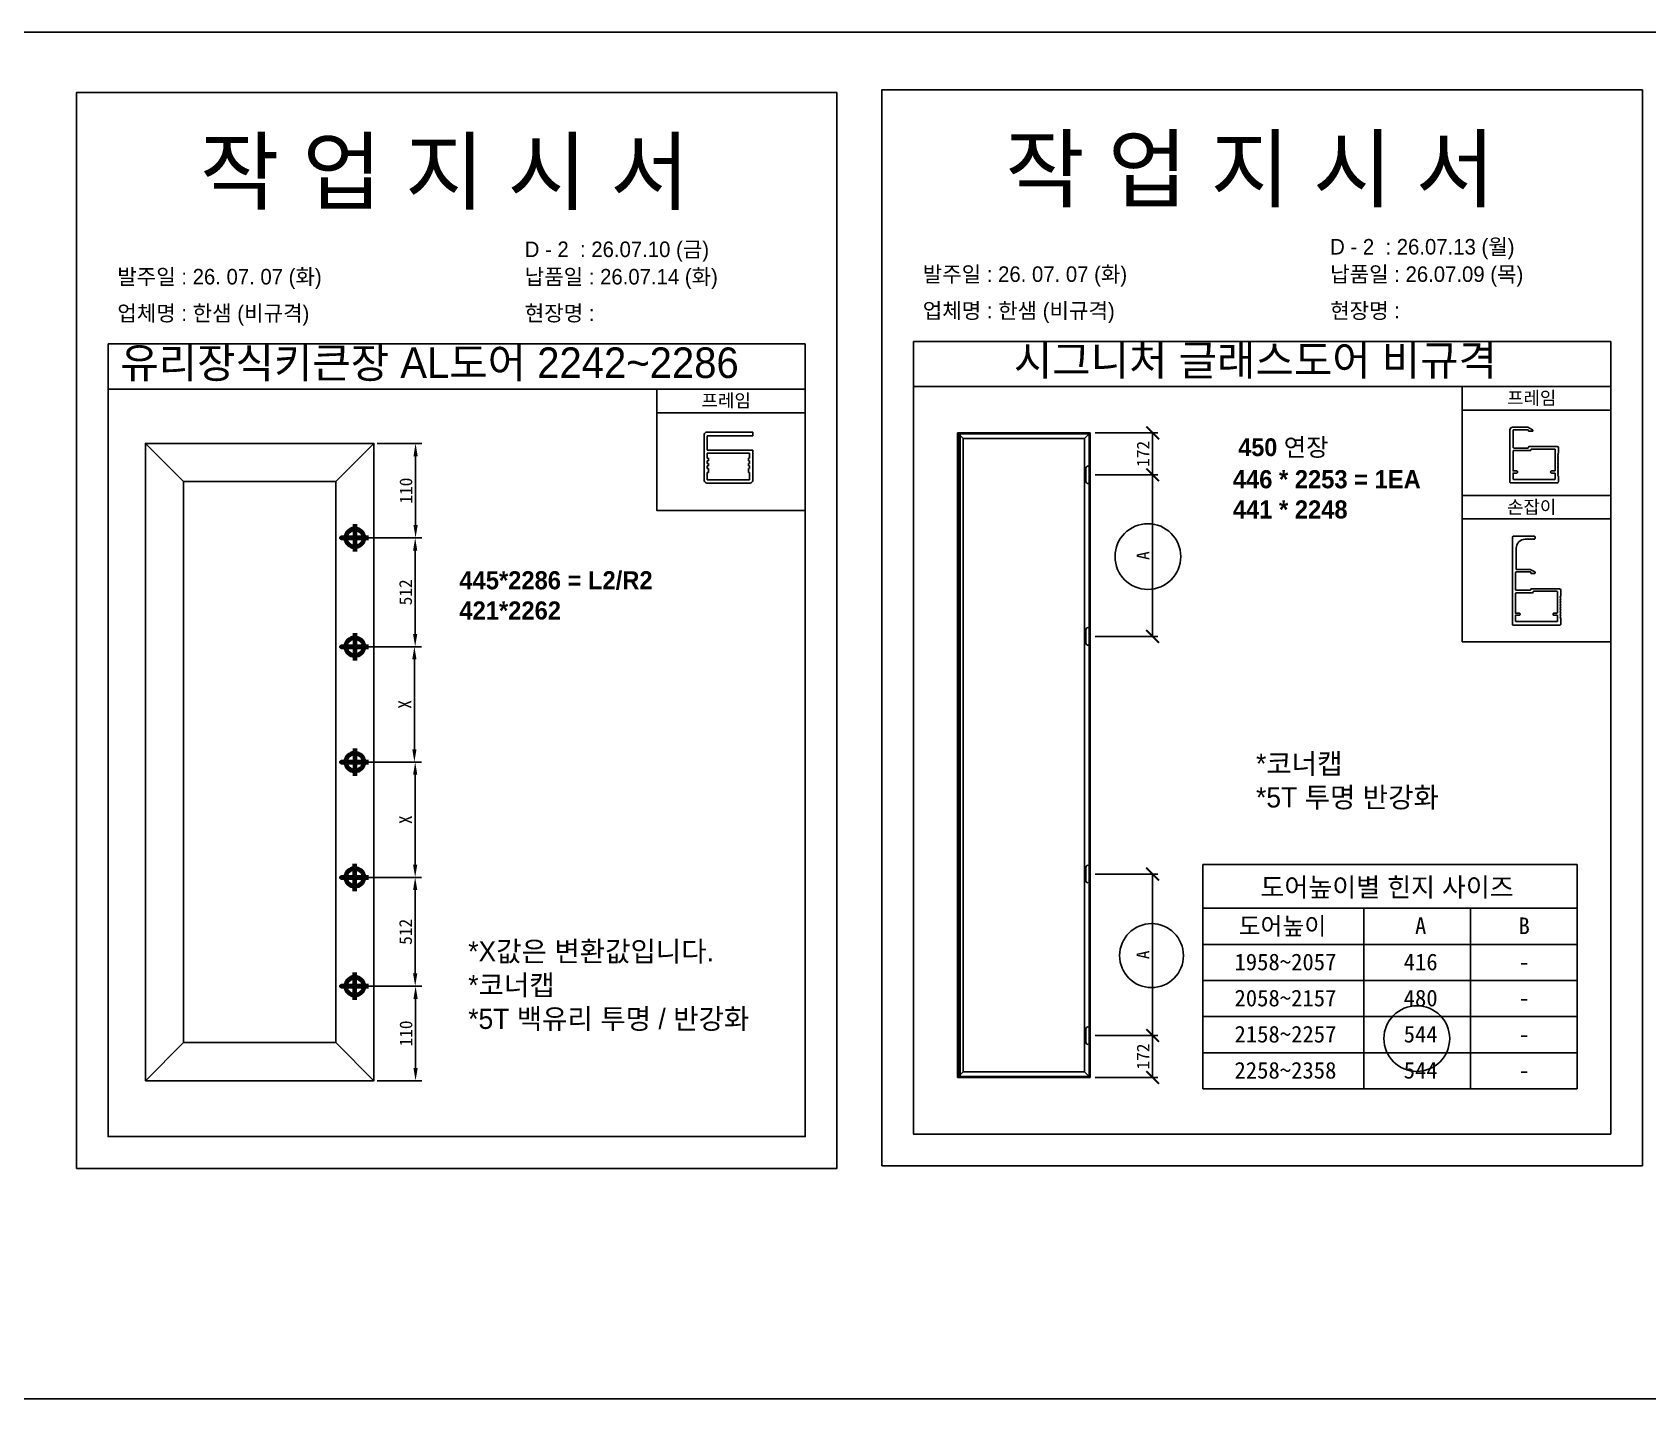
# Model space of a CAD drawing. Header units: millimetres. Extents: x -44117 to 256353, y -2095463 to 65325.
# Drawn here: x 124177 to 130515, y -1096534 to -1091174 of the extents above; entities that cross this region are included whole.
import ezdxf
from ezdxf.enums import TextEntityAlignment as Align

# ---------------------------------------------------------------- set-up
doc = ezdxf.new("R2010")
doc.units = ezdxf.units.MM
doc.header["$LTSCALE"] = 10
doc.layers.add('Layer1', color=7, linetype='Continuous', lineweight=70)
doc.styles.add('MtX_Gulim', font='')
doc.styles.get('MtX_Gulim').set_extended_font_data('Gulim', bold=True)
doc.dimstyles.new('ISO-25', dxfattribs={"dimtxt": 2.5, "dimasz": 2.5, "dimexe": 1, "dimexo": 1, "dimtad": 1, "dimtxsty": 'Standard', "dimblk": 'ARCHTICK', "dimcen": 2.5, "dimadec": 0, "dimazin": 0, "dimtfac": 1, "dimtmove": 0, "dimatfit": 3, "dimfxl": 0, "dimarcsym": 0})
doc.dimstyles.new('복사 ISO-25', dxfattribs={"dimscale": 3, "dimtxt": 2.5, "dimasz": 2.5, "dimexe": 1.25, "dimexo": 0.625, "dimtad": 1, "dimtxsty": 'Standard', "dimcen": 2.5, "dimadec": 0, "dimazin": 0, "dimtfac": 1, "dimtmove": 0, "dimatfit": 3, "dimfxl": 0, "dimarcsym": 0})

# ---------------------------------------------------------------- blocks, each defined once
blk = doc.blocks.new('*D7497')
at = {"color": 0, "lineweight": -2}
for p, q in [((125529.9, -1092786.3), (125705.8, -1092786.3)), ((125680.8, -1092836.3), (125680.8, -1093106.9)), ((125454.9, -1093156.9), (125705.8, -1093156.9))]:
    blk.add_line(p, q, dxfattribs=at)
at = {"color": 0}
for points in [[(125689.2, -1092836.3), (125672.5, -1092836.3), (125680.8, -1092786.3)], [(125672.5, -1093106.9), (125689.2, -1093106.9), (125680.8, -1093156.9)]]:
    blk.add_solid(points, dxfattribs=at)
at = {"layer": 'Defpoints', "color": 0}
for p in [(125517.4, -1092786.3), (125442.4, -1093156.9), (125680.8, -1093156.9)]:
    blk.add_point(p, dxfattribs=at)
at = {"color": 0, "insert": (125643.3, -1092971.6), "char_height": 50, "attachment_point": 5, "rotation": 90}
blk.add_mtext('110', dxfattribs=at)
blk = doc.blocks.new('*D7498')
at = {"color": 0, "lineweight": -2}
for p, q in [((125454.9, -1093156.9), (125704.3, -1093156.9)), ((125679.3, -1093206.9), (125679.3, -1093533.9)), ((125454.9, -1093583.9), (125704.3, -1093583.9))]:
    blk.add_line(p, q, dxfattribs=at)
at = {"color": 0}
for points in [[(125687.6, -1093206.9), (125671, -1093206.9), (125679.3, -1093156.9)], [(125671, -1093533.9), (125687.6, -1093533.9), (125679.3, -1093583.9)]]:
    blk.add_solid(points, dxfattribs=at)
at = {"layer": 'Defpoints', "color": 0}
for p in [(125442.4, -1093156.9), (125442.4, -1093583.9), (125679.3, -1093583.9)]:
    blk.add_point(p, dxfattribs=at)
at = {"color": 0, "insert": (125641.8, -1093370.4), "char_height": 50, "attachment_point": 5, "rotation": 90}
blk.add_mtext('512', dxfattribs=at)
blk = doc.blocks.new('*D7499')
at = {"color": 0, "lineweight": -2}
for p, q in [((125454.9, -1094915.6), (125705.8, -1094915.6)), ((125680.8, -1095236.3), (125680.8, -1094965.6)), ((125529.9, -1095286.3), (125705.8, -1095286.3))]:
    blk.add_line(p, q, dxfattribs=at)
at = {"color": 0}
for points in [[(125689.2, -1094965.6), (125672.5, -1094965.6), (125680.8, -1094915.6)], [(125672.5, -1095236.3), (125689.2, -1095236.3), (125680.8, -1095286.3)]]:
    blk.add_solid(points, dxfattribs=at)
at = {"layer": 'Defpoints', "color": 0}
for p in [(125442.4, -1094915.6), (125680.8, -1094915.6), (125517.4, -1095286.3)]:
    blk.add_point(p, dxfattribs=at)
at = {"color": 0, "insert": (125643.3, -1095101), "char_height": 50, "attachment_point": 5, "rotation": 90}
blk.add_mtext('110', dxfattribs=at)
blk = doc.blocks.new('*D7500')
at = {"color": 0, "lineweight": -2}
for p, q in [((125454.9, -1094488.6), (125704.3, -1094488.6)), ((125679.3, -1094865.6), (125679.3, -1094538.6)), ((125454.9, -1094915.6), (125704.3, -1094915.6))]:
    blk.add_line(p, q, dxfattribs=at)
at = {"color": 0}
for points in [[(125687.6, -1094538.6), (125671, -1094538.6), (125679.3, -1094488.6)], [(125671, -1094865.6), (125687.6, -1094865.6), (125679.3, -1094915.6)]]:
    blk.add_solid(points, dxfattribs=at)
at = {"layer": 'Defpoints', "color": 0}
for p in [(125442.4, -1094488.6), (125679.3, -1094488.6), (125442.4, -1094915.6)]:
    blk.add_point(p, dxfattribs=at)
at = {"color": 0, "insert": (125641.8, -1094702.1), "char_height": 50, "attachment_point": 5, "rotation": 90}
blk.add_mtext('512', dxfattribs=at)
blk = doc.blocks.new('*D7501')
at = {"color": 0, "lineweight": -2}
for p, q in [((125454.9, -1093583.9), (125701.2, -1093583.9)), ((125676.2, -1093986.3), (125676.2, -1093633.9)), ((125454.9, -1094036.3), (125701.2, -1094036.3))]:
    blk.add_line(p, q, dxfattribs=at)
at = {"color": 0}
for points in [[(125684.5, -1093633.9), (125667.8, -1093633.9), (125676.2, -1093583.9)], [(125667.8, -1093986.3), (125684.5, -1093986.3), (125676.2, -1094036.3)]]:
    blk.add_solid(points, dxfattribs=at)
at = {"layer": 'Defpoints', "color": 0}
for p in [(125442.4, -1093583.9), (125676.2, -1093583.9), (125442.4, -1094036.3)]:
    blk.add_point(p, dxfattribs=at)
at = {"color": 0, "insert": (125638.7, -1093810.1), "char_height": 50, "attachment_point": 5, "rotation": 90}
blk.add_mtext('X', dxfattribs=at)
blk = doc.blocks.new('*D7502')
at = {"color": 0, "lineweight": -2}
for p, q in [((125454.9, -1094036.3), (125704.3, -1094036.3)), ((125679.3, -1094086.3), (125679.3, -1094438.6)), ((125454.9, -1094488.6), (125704.3, -1094488.6))]:
    blk.add_line(p, q, dxfattribs=at)
at = {"color": 0}
for points in [[(125687.6, -1094086.3), (125671, -1094086.3), (125679.3, -1094036.3)], [(125671, -1094438.6), (125687.6, -1094438.6), (125679.3, -1094488.6)]]:
    blk.add_solid(points, dxfattribs=at)
at = {"layer": 'Defpoints', "color": 0}
for p in [(125442.4, -1094036.3), (125442.4, -1094488.6), (125679.3, -1094488.6)]:
    blk.add_point(p, dxfattribs=at)
at = {"color": 0, "insert": (125641.8, -1094262.5), "char_height": 50, "attachment_point": 5, "rotation": 90}
blk.add_mtext('X', dxfattribs=at)
blk = doc.blocks.new('_ArchTick')
at = {"color": 0, "linetype": 'ByBlock', "const_width": 0.15}
blk.add_lwpolyline([(-0.5, -0.5), (0.5, 0.5)], dxfattribs=at)
blk = doc.blocks.new('*D7503')
at = {"color": 0, "lineweight": -2}
for p, q in [((128347.2, -1092909.5), (128592.6, -1092909.5)), ((128572.6, -1092909.5), (128572.6, -1093543.4)), ((128347.2, -1093543.4), (128592.6, -1093543.4))]:
    blk.add_line(p, q, dxfattribs=at)
at = {"layer": 'Defpoints', "color": 0}
for p in [(128327.2, -1092909.5), (128327.2, -1093543.4), (128572.6, -1093543.4)]:
    blk.add_point(p, dxfattribs=at)
at = {"color": 0, "lineweight": -2, "xscale": 50, "yscale": 50, "zscale": 50}
for p, rotation in [((128572.6, -1092909.5), 90), ((128572.6, -1093543.4), 270)]:
    blk.add_blockref('_ArchTick', p, dxfattribs=dict(at, rotation=rotation))
at = {"color": 0, "insert": (128535.1, -1093226.4), "char_height": 50, "attachment_point": 5, "rotation": 90}
blk.add_mtext('A', dxfattribs=at)
blk = doc.blocks.new('*D7504')
at = {"color": 0, "lineweight": -2}
for p, q in [((128347.2, -1092745.2), (128592.6, -1092745.2)), ((128572.6, -1092745.2), (128572.6, -1092909.5)), ((128347.2, -1092909.5), (128592.6, -1092909.5))]:
    blk.add_line(p, q, dxfattribs=at)
at = {"layer": 'Defpoints', "color": 0}
for p in [(128327.2, -1092745.2), (128327.2, -1092909.5), (128572.6, -1092909.5)]:
    blk.add_point(p, dxfattribs=at)
at = {"color": 0, "lineweight": -2, "xscale": 50, "yscale": 50, "zscale": 50}
for p, rotation in [((128572.6, -1092745.2), 90), ((128572.6, -1092909.5), 270)]:
    blk.add_blockref('_ArchTick', p, dxfattribs=dict(at, rotation=rotation))
at = {"color": 0, "insert": (128535.1, -1092827.4), "char_height": 50, "attachment_point": 5, "rotation": 90}
blk.add_mtext('172', dxfattribs=at)
blk = doc.blocks.new('*D7505')
at = {"color": 0, "lineweight": -2}
for p, q in [((128347.2, -1094475.5), (128592.6, -1094475.5)), ((128572.6, -1095109.3), (128572.6, -1094475.5)), ((128347.2, -1095109.3), (128592.6, -1095109.3))]:
    blk.add_line(p, q, dxfattribs=at)
at = {"layer": 'Defpoints', "color": 0}
for p in [(128327.2, -1094475.5), (128572.6, -1094475.5), (128327.2, -1095109.3)]:
    blk.add_point(p, dxfattribs=at)
at = {"color": 0, "lineweight": -2, "xscale": 50, "yscale": 50, "zscale": 50}
for p, rotation in [((128572.6, -1094475.5), 90), ((128572.6, -1095109.3), 270)]:
    blk.add_blockref('_ArchTick', p, dxfattribs=dict(at, rotation=rotation))
at = {"color": 0, "insert": (128535.1, -1094792.4), "char_height": 50, "attachment_point": 5, "rotation": 90}
blk.add_mtext('A', dxfattribs=at)
blk = doc.blocks.new('*D7506')
at = {"color": 0, "lineweight": -2}
for p, q in [((128347.2, -1095109.3), (128592.6, -1095109.3)), ((128572.6, -1095273.6), (128572.6, -1095109.3)), ((128347.2, -1095273.6), (128592.6, -1095273.6))]:
    blk.add_line(p, q, dxfattribs=at)
at = {"layer": 'Defpoints', "color": 0}
for p in [(128327.2, -1095109.3), (128572.6, -1095109.3), (128327.2, -1095273.6)]:
    blk.add_point(p, dxfattribs=at)
at = {"color": 0, "lineweight": -2, "xscale": 50, "yscale": 50, "zscale": 50}
for p, rotation in [((128572.6, -1095109.3), 90), ((128572.6, -1095273.6), 270)]:
    blk.add_blockref('_ArchTick', p, dxfattribs=dict(at, rotation=rotation))
at = {"color": 0, "insert": (128535.1, -1095191.5), "char_height": 50, "attachment_point": 5, "rotation": 90}
blk.add_mtext('172', dxfattribs=at)

msp = doc.modelspace()

# ---------------------------------------------------------------- linework, layer by layer
at = {"color": 1}
for p, q in [((104302.82932, -1091173.59196), (196571.97618, -1091173.59196)), ((104302.82932, -1091173.59196), (196571.97618, -1091173.59196)), ((104302.82932, -1091173.59196), (196571.97618, -1091173.59196)), ((104302.82932, -1091173.59196), (196571.97618, -1091173.59196)), ((104302.82932, -1091173.59196), (196571.97618, -1091173.59196)), ((104302.82932, -1091173.59196), (196571.97618, -1091173.59196)), ((104302.82932, -1091173.59196), (196571.97618, -1091173.59196)), ((104302.82932, -1091173.59196), (196571.97618, -1091173.59196)), ((104302.82932, -1091173.59196), (196571.97618, -1091173.59196)), ((104302.82932, -1091173.59196), (196571.97618, -1091173.59196)), ((104302.82932, -1096533.59196), (196571.97618, -1096533.59196)), ((104302.82932, -1096533.59196), (196571.97618, -1096533.59196)), ((104302.82932, -1096533.59196), (196571.97618, -1096533.59196)), ((104302.82932, -1096533.59196), (196571.97618, -1096533.59196)), ((104302.82932, -1096533.59196), (196571.97618, -1096533.59196)), ((104302.82932, -1096533.59196), (196571.97618, -1096533.59196)), ((104302.82932, -1096533.59196), (196571.97618, -1096533.59196)), ((104302.82932, -1096533.59196), (196571.97618, -1096533.59196)), ((104302.82932, -1096533.59196), (196571.97618, -1096533.59196)), ((104302.82932, -1096533.59196), (196571.97618, -1096533.59196))]:
    msp.add_line(p, q, dxfattribs=at)
for p, q in [((127209.66773, -1092395.8574), (124474.33338, -1092395.8574)), ((130369.66773, -1092385.8574), (127634.33338, -1092385.8574)), ((127209.66773, -1092573.47651), (124474.33338, -1092573.47651)), ((130369.66773, -1092563.47651), (127634.33338, -1092563.47651)), ((127209.66773, -1092665.85514), (126627.54766, -1092665.85514)), ((130369.66773, -1092655.85514), (129787.54766, -1092655.85514)), ((124770.9165, -1092936.27824), (124620.9165, -1092786.27824)), ((125367.43761, -1092936.27824), (125517.43761, -1092786.27824)), ((126813.43689, -1092751.7665), (126813.43689, -1092931.7665)), ((126823.43689, -1092741.7665), (127003.43689, -1092741.7665)), ((126825.43689, -1092756.7665), (126825.43689, -1092812.7665)), ((126991.43689, -1092756.7665), (126825.43689, -1092756.7665)), ((126991.43689, -1092756.7665), (127003.43689, -1092756.7665)), ((127003.43689, -1092756.7665), (127003.43689, -1092741.7665)), ((127003.43689, -1092751.7665), (127003.43689, -1092753.7665)), ((127807.55677, -1092745.22226), (127807.55677, -1095273.62394)), ((127807.55677, -1092745.22226), (128327.21905, -1092745.22226)), ((127807.55677, -1092745.22226), (127829.69485, -1092767.36034)), ((127807.55677, -1092745.22226), (127818.04323, -1092745.22226)), ((127818.04323, -1092745.22226), (127818.04323, -1095273.62394)), ((128305.08097, -1092767.36034), (128327.21905, -1092745.22226)), ((128327.21905, -1092745.22226), (128327.21905, -1095273.62394)), ((126825.43689, -1092812.7665), (127003.43689, -1092812.7665)), ((126825.43689, -1092824.7665), (126825.43689, -1092829.7665)), ((126825.43689, -1092824.7665), (126825.43689, -1092844.7665)), ((126825.43689, -1092824.7665), (126991.43689, -1092824.7665)), ((126825.43689, -1092844.7665), (126829.43689, -1092844.7665)), ((126825.43689, -1092854.7665), (126825.43689, -1092864.7665)), ((126825.43689, -1092854.7665), (126829.43689, -1092854.7665)), ((126829.43689, -1092844.7665), (126829.43689, -1092854.7665)), ((126987.43689, -1092844.7665), (126987.43689, -1092854.7665)), ((126987.43689, -1092844.7665), (126991.43689, -1092844.7665)), ((126987.43689, -1092854.7665), (126991.43689, -1092854.7665)), ((126991.43689, -1092824.7665), (126991.43689, -1092829.7665)), ((126991.43689, -1092824.7665), (126991.43689, -1092844.7665)), ((126991.43689, -1092864.7665), (126991.43689, -1092854.7665)), ((127003.43689, -1092812.7665), (127003.43689, -1092931.7665)), ((126825.43689, -1092864.7665), (126829.43689, -1092864.7665)), ((126825.43689, -1092874.7665), (126825.43689, -1092884.7665)), ((126825.43689, -1092874.7665), (126829.43689, -1092874.7665)), ((126825.43689, -1092884.7665), (126829.43689, -1092884.7665)), ((126825.43689, -1092899.7665), (126825.43689, -1092929.7665)), ((126825.43689, -1092899.7665), (126829.43689, -1092899.7665)), ((126829.43689, -1092864.7665), (126829.43689, -1092874.7665)), ((126829.43689, -1092884.7665), (126829.43689, -1092899.7665)), ((126987.43689, -1092864.7665), (126987.43689, -1092874.7665)), ((126987.43689, -1092864.7665), (126991.43689, -1092864.7665)), ((126987.43689, -1092874.7665), (126991.43689, -1092874.7665)), ((126987.43689, -1092884.7665), (126987.43689, -1092899.7665)), ((126987.43689, -1092884.7665), (126991.43689, -1092884.7665)), ((126987.43689, -1092899.7665), (126991.43689, -1092899.7665)), ((126991.43689, -1092884.7665), (126991.43689, -1092874.7665)), ((126991.43689, -1092899.7665), (126991.43689, -1092929.7665)), ((126991.43689, -1092921.7665), (126991.43689, -1092929.7665)), ((126823.43689, -1092941.7665), (126993.43689, -1092941.7665)), ((126825.43689, -1092929.7665), (126991.43689, -1092929.7665)), ((130369.66773, -1092991.11784), (129787.54766, -1092991.11784)), ((130369.66773, -1093081.55054), (129787.54766, -1093081.55054)), ((128769.80921, -1095318.01487), (128769.80921, -1094437.95307)), ((130238.38647, -1094437.95307), (128769.80921, -1094437.95307)), ((130238.38647, -1095318.01487), (130238.38647, -1094437.95307)), ((130238.38647, -1094609.71395), (128769.80921, -1094609.71395)), ((129400.61365, -1095318.01487), (129400.61365, -1094609.71395)), ((129819.50006, -1095318.01487), (129819.50006, -1094609.71395)), ((130238.38647, -1094751.37413), (128769.80921, -1094751.37413)), ((130238.38647, -1094893.03432), (128769.80921, -1094893.03432)), ((130238.38647, -1095034.6945), (128769.80921, -1095034.6945)), ((124770.9165, -1095136.27824), (124620.9165, -1095286.27824)), ((125367.43761, -1095136.27824), (125517.43761, -1095286.27824)), ((130238.38647, -1095176.35468), (128769.80921, -1095176.35468)), ((127829.69485, -1095251.48586), (127807.55677, -1095273.62394)), ((128305.08097, -1095251.48586), (128327.21905, -1095273.62394)), ((127807.55677, -1095273.62394), (128327.21905, -1095273.62394)), ((130238.38647, -1095318.01487), (128769.80921, -1095318.01487))]:
    msp.add_line(p, q)
at = {"linetype": 'Continuous'}
for p, q in [((127829.69485, -1095251.48586), (127829.69485, -1092767.36034)), ((127829.69485, -1092767.36034), (128305.08097, -1092767.36034)), ((128305.08097, -1092767.36034), (128305.08097, -1095251.48586)), ((128305.08097, -1095251.48586), (127829.69485, -1095251.48586))]:
    msp.add_line(p, q, dxfattribs=at)
for points in [[(127510, -1095620), (130494.00111, -1095620), (130494.00111, -1091399.76986), (127510, -1091399.76986)], [(124350, -1095630), (127334.00111, -1095630), (127334.00111, -1091409.76986), (124350, -1091409.76986)], [(127209.66773, -1092573.47651), (126627.54766, -1092573.47651), (126627.54766, -1093049.9346), (127209.66773, -1093049.9346)], [(130369.66773, -1092563.47651), (129787.54766, -1092563.47651), (129787.54766, -1093564.59352), (130369.66773, -1093564.59352)], [(124620.9165, -1095286.27824), (125517.43761, -1095286.27824), (125517.43761, -1092786.27824), (124620.9165, -1092786.27824)], [(127811.05226, -1092748.71775), (128323.72356, -1092748.71775), (128323.72356, -1095270.12845), (127811.05226, -1095270.12845)], [(124770.9165, -1095136.27824), (125367.43761, -1095136.27824), (125367.43761, -1092936.27824), (124770.9165, -1092936.27824)]]:
    msp.add_lwpolyline(points, close=True)
for points in [[(124474.33338, -1092395.8574), (124474.33338, -1095505.66662), (127209.66773, -1095505.66662), (127209.66773, -1092395.8574)], [(127634.33338, -1092385.8574), (127634.33338, -1095495.66662), (130369.66773, -1095495.66662), (130369.66773, -1092385.8574)]]:
    msp.add_lwpolyline(points)
at = {"color": 7}
for points in [[(130164.58896, -1092803.4631), (130164.58896, -1092824.9631), (130161.58896, -1092827.9631), (130164.58896, -1092830.9631), (130161.58896, -1092833.9631), (130164.58896, -1092836.9631), (130161.58896, -1092839.9631), (130164.58896, -1092842.9631), (130161.58896, -1092845.9631), (130164.58896, -1092848.9631), (130161.58896, -1092851.9631), (130164.58896, -1092854.9631), (130161.58896, -1092857.9631), (130164.58896, -1092860.9631), (130161.58896, -1092863.9631), (130164.58896, -1092866.9631), (130161.58896, -1092869.9631), (130164.58896, -1092872.9631), (130161.58896, -1092875.9631), (130164.58896, -1092878.9631), (130161.58896, -1092881.9631), (130164.58896, -1092884.9631), (130161.58896, -1092887.9631), (130164.58896, -1092890.9631), (130161.58896, -1092893.9631), (130164.58896, -1092896.9631), (130161.58896, -1092899.9631), (130164.58896, -1092902.9631), (130161.58896, -1092905.9631), (130164.58896, -1092908.9631), (130161.58896, -1092911.9631), (130164.58896, -1092914.9631), (130164.58896, -1092936.4631, -0.4142135624), (130159.58896, -1092941.4631), (130159.58896, -1092941.4631), (129977.58896, -1092941.4631, -0.4142135624), (129974.58896, -1092938.4631), (129974.58896, -1092732.4631, -0.4142135624), (129984.58896, -1092722.4631), (130044.0949, -1092722.4631), (130062.50532, -1092732.60648, -0.855700792), (130061.58896, -1092738.4631), (130049.58896, -1092738.4631, -0.4142135624), (130046.58896, -1092735.4631), (130046.58896, -1092734.4631, 0.4142135624), (130044.58896, -1092732.4631), (129989.58896, -1092732.4631, 0.4142135624), (129986.58896, -1092735.4631), (129986.58896, -1092801.4631, 0.4142135624), (129989.58896, -1092804.4631), (130044.58896, -1092804.4631, 0.4142135624), (130046.58896, -1092802.4631), (130046.58896, -1092801.4631, -0.4142135624), (130049.58896, -1092798.4631), (130159.58896, -1092798.4631, -0.4142135623), (130164.58896, -1092803.4631)], [(130051.85434, -1093161.694, -0.2301863539), (130046.60786, -1093161.694, 0.2466321039), (130041.95837, -1093161.63936, -0.118515719), (130039.2311, -1093162.29502), (130033.78462, -1093162.29502, 0.4142135624), (129998.98462, -1093197.09502), (129998.98462, -1093280.29502), (130053.49056, -1093280.29502), (130071.90098, -1093290.4384, -0.855700792), (130070.98462, -1093296.29502), (130058.98462, -1093296.29502, -0.4142135624), (130055.98462, -1093293.29502), (130055.98462, -1093292.29502, 0.4142135624), (130053.98462, -1093290.29502), (129998.98462, -1093290.29502, 0.4142135624), (129995.98462, -1093293.29502), (129995.98462, -1093359.29502, 0.4142135624), (129998.98462, -1093362.29502), (130053.98462, -1093362.29502, 0.4142135624), (130055.98462, -1093360.29502), (130055.98462, -1093359.29502, -0.4142135624), (130058.98462, -1093356.29502), (130168.98462, -1093356.29502, -0.4142135623), (130173.98462, -1093361.29502), (130173.98462, -1093382.79502), (130170.98462, -1093385.79502), (130173.98462, -1093388.79502), (130170.98462, -1093391.79502), (130173.98462, -1093394.79502), (130170.98462, -1093397.79502), (130173.98462, -1093400.79502), (130170.98462, -1093403.79502), (130173.98462, -1093406.79502), (130170.98462, -1093409.79502), (130173.98462, -1093412.79502), (130170.98462, -1093415.79502), (130173.98462, -1093418.79502), (130170.98462, -1093421.79502), (130173.98462, -1093424.79502), (130170.98462, -1093427.79502), (130173.98462, -1093430.79502), (130170.98462, -1093433.79502), (130173.98462, -1093436.79502), (130170.98462, -1093439.79502), (130173.98462, -1093442.79502), (130170.98462, -1093445.79502), (130173.98462, -1093448.79502), (130170.98462, -1093451.79502), (130173.98462, -1093454.79502), (130170.98462, -1093457.79502), (130173.98462, -1093460.79502), (130170.98462, -1093463.79502), (130173.98462, -1093466.79502), (130170.98462, -1093469.79502), (130173.98462, -1093472.79502), (130173.98462, -1093494.29502, -0.4142135624), (130168.98462, -1093499.29502), (130168.98462, -1093499.29502), (129986.98462, -1093499.29502, -0.4142135624), (129983.98462, -1093496.29502), (129983.98462, -1093155.29502, -0.4142135624), (129988.98462, -1093150.29502), (130068.98462, -1093150.29502, -0.4142135624), (130073.98462, -1093155.29502), (130073.98462, -1093157.29502, -0.4142135624), (130068.98462, -1093162.29502, -0.1244779229), (130066.60786, -1093161.694, 0.2466321039), (130061.95837, -1093161.63936, -0.2404082058), (130056.50383, -1093161.63936, 0.2466321039), (130051.85434, -1093161.694), (130051.85434, -1093161.694, -0.2466321039), (130056.50383, -1093161.63936)]]:
    msp.add_lwpolyline(points, format="xyb", dxfattribs=at)
at = {"color": 7, "elevation": 0}
for points in [[(129986.58896, -1092817.4631), (129986.58896, -1092894.4631), (130001.58896, -1092894.4631, -0.4142135624), (130004.58896, -1092897.4631), (130004.58896, -1092899.4631, -0.4142135624), (130001.58896, -1092902.4631), (129986.58896, -1092902.4631), (129986.58896, -1092924.4631, 0.4142135624), (129989.58896, -1092927.4631), (130149.08896, -1092927.4631, 0.4142135624), (130152.08896, -1092924.4631), (130152.08896, -1092905.4631, 0.4142135624), (130149.08896, -1092902.4631), (130137.08896, -1092902.4631, -0.4142135624), (130134.08896, -1092899.4631), (130134.08896, -1092897.4631, -0.4142135624), (130137.08896, -1092894.4631), (130149.08896, -1092894.4631, 0.4142135624), (130152.08896, -1092891.4631), (130152.08896, -1092811.4631, 0.4142135624), (130149.08896, -1092808.4631), (130058.58896, -1092808.4631, 0.4142135624), (130056.58896, -1092810.4631), (130056.58896, -1092811.4631, -0.414213547), (130053.58896, -1092814.4631), (129989.59276, -1092814.4631, 0.4145851533), (129986.58896, -1092817.4631)], [(129995.98462, -1093375.29502), (129995.98462, -1093452.29502), (130010.98462, -1093452.29502, -0.4142135624), (130013.98462, -1093455.29502), (130013.98462, -1093457.29502, -0.4142135624), (130010.98462, -1093460.29502), (129995.98462, -1093460.29502), (129995.98462, -1093482.29502, 0.4142135624), (129998.98462, -1093485.29502), (130158.48462, -1093485.29502, 0.4142135624), (130161.48462, -1093482.29502), (130161.48462, -1093463.29502, 0.4142135624), (130158.48462, -1093460.29502), (130146.48462, -1093460.29502, -0.4142135624), (130143.48462, -1093457.29502), (130143.48462, -1093455.29502, -0.4142135624), (130146.48462, -1093452.29502), (130158.48462, -1093452.29502, 0.4142135624), (130161.48462, -1093449.29502), (130161.48462, -1093369.29502, 0.4142135624), (130158.48462, -1093366.29502), (130067.98462, -1093366.29502, 0.4142135624), (130065.98462, -1093368.29502), (130065.98462, -1093369.29502, -0.414213547), (130062.98462, -1093372.29502), (129998.98842, -1093372.29502, 0.4145851533), (129995.98462, -1093375.29502)]]:
    msp.add_lwpolyline(points, format="xyb", dxfattribs=at)
at = {"linetype": 'Continuous'}
for points in [[(128319.04428, -1092943.84413), (128319.04428, -1092943.84413, 0.4142135624), (128327.21905, -1092935.66937), (128327.21905, -1092883.35086, 0.4142135624), (128319.04428, -1092875.1761), (128319.04428, -1092875.1761, 0.4142135624), (128310.86952, -1092883.35086), (128310.86952, -1092935.66937, 0.4142135624)], [(128319.04428, -1093577.6923), (128319.04428, -1093577.6923, 0.4142135624), (128327.21905, -1093569.51753), (128327.21905, -1093517.19902, 0.4142135624), (128319.04428, -1093509.02426), (128319.04428, -1093509.02426, 0.4142135624), (128310.86952, -1093517.19902), (128310.86952, -1093569.51753, 0.4142135624)], [(128319.04428, -1094509.82194), (128319.04428, -1094509.82194, 0.4142135624), (128327.21905, -1094501.64718), (128327.21905, -1094449.32867, 0.4142135624), (128319.04428, -1094441.1539), (128319.04428, -1094441.1539, 0.4142135624), (128310.86952, -1094449.32867), (128310.86952, -1094501.64718, 0.4142135624)], [(128319.04428, -1095143.6701), (128319.04428, -1095143.6701, 0.4142135624), (128327.21905, -1095135.49534), (128327.21905, -1095083.17683, 0.4142135624), (128319.04428, -1095075.00207), (128319.04428, -1095075.00207, 0.4142135624), (128310.86952, -1095083.17683), (128310.86952, -1095135.49534, 0.4142135624)]]:
    msp.add_lwpolyline(points, format="xyb", close=True, dxfattribs=at)
at = {"color": 1}
for centre, radius in [((128553.94351, -1093230.24513), 128.94825), ((128568.2711, -1094795.53357), 125.36635), ((129608.94825, -1095121.05175), 128.94825)]:
    msp.add_circle(centre, radius, dxfattribs=at)
for centre, start, end in [((126823.43689, -1092751.7665), 90, 180), ((126823.43689, -1092931.7665), 180, 270), ((126993.43689, -1092931.7665), 270, 0), ((126993.43689, -1092931.7665), 270, 0)]:
    msp.add_arc(centre, 10, start, end)
at = {"layer": 'Layer1'}
for p, q in [((125442.43761, -1093103.43289), (125442.43761, -1093210.41659)), ((125442.43761, -1093530.4424), (125442.43761, -1093637.42609)), ((125442.43761, -1093982.7864), (125442.43761, -1094089.77009)), ((125442.43761, -1094542.11409), (125442.43761, -1094435.1304)), ((125442.43761, -1094969.12359), (125442.43761, -1094862.1399))]:
    msp.add_line(p, q, dxfattribs=at)
for points in [[(125495.92946, -1093156.92474), (125388.94576, -1093156.92474)], [(125495.92946, -1093583.93425), (125388.94576, -1093583.93425)], [(125495.92946, -1094036.27824), (125388.94576, -1094036.27824)], [(125495.92946, -1094488.62224), (125388.94576, -1094488.62224)], [(125495.92946, -1094915.63175), (125388.94576, -1094915.63175)]]:
    msp.add_lwpolyline(points, close=True, dxfattribs=at)
for centre in [(125442.43761, -1093156.92474), (125442.43761, -1093583.93425), (125442.43761, -1094036.27824), (125442.43761, -1094488.62224), (125442.43761, -1094915.63175)]:
    msp.add_circle(centre, 35.66123, dxfattribs=at)

# ---------------------------------------------------------------- texts
at = {"linetype": 'Continuous', "style": 'MtX_Gulim'}
for s, height, p in [('프레임', 51.271748, (126803.0235, -1092643.48569)), ('프레임', 51.271748, (129963.0235, -1092633.48569)), ('450 연장', 69.969594, (128908.71874, -1092836.19811)), ('손잡이', 51.271748, (129963.0235, -1093061.38677)), ('도어높이별 힌지 사이즈', 74.8636653, (128995.44222, -1094564.57736)), ('도어높이', 68.472865, (128910.0079, -1094713.7986))]:
    msp.add_text(s, height=height, dxfattribs=at).set_placement(p)
for s, height, p in [('A', 65.32167, (129624.10928, -1094711.31622)), ('B', 65.32167, (130030.21219, -1094711.31622)), ('1958~2057', 65.321672, (129093.61986, -1094852.9764)), ('416', 65.321672, (129624.10928, -1094852.9764)), ('-', 65.32167, (130030.21219, -1094852.9764)), ('2058~2157', 65.321672, (129093.61986, -1094994.63658)), ('480', 65.321672, (129624.10928, -1094994.63658)), ('-', 65.32167, (130030.21219, -1094994.63658)), ('2158~2257', 65.321672, (129093.61986, -1095136.29677)), ('544', 65.321672, (129624.10928, -1095136.29677)), ('-', 65.32167, (130030.21219, -1095136.29677)), ('2258~2358', 65.321672, (129093.61986, -1095277.95695)), ('544', 65.321672, (129624.10928, -1095277.95695)), ('-', 65.32167, (130030.21219, -1095277.95695))]:
    msp.add_text(s, height=height).set_placement(p, align=Align.CENTER)
at = {"attachment_point": 1}
for s, width, gutter_width, heights, insert, char_height in [('{\\fGulim|b0|i0|c129|p50;작 업 지 시 서}', 5874.4321472, 22.20239, [-276.81147], (124834.55667, -1091594.78239), 248.6667591), ('{\\fGulim|b0|i0|c129|p50;작 업 지 시 서}', 5874.4321472, 22.20239, [-276.81147], (127994.55667, -1091584.78239), 248.6667591), ('{\\fGulim|b0|i0|c129|p50;\\C1;D - 2  : 26.07.10 (금)}', 5874.4321472, 22.20239, [62.32696], (126109.05109, -1091994.35612), 60.923356), ('{\\fGulim|b0|i0|c129|p50;\\C1;D - 2  : 26.07.13 (월)}', 5874.4321472, 22.20239, [62.32696], (129269.05109, -1091984.35612), 60.923356), ('\\pt11;{\\fGulim|b0|i0|c129|p50;발주일 : 26. 07. 07 (화)}', 5874.4321472, 22.20239, [61.28591], (124510.51817, -1092101.75462), 60.923356), ('{\\fGulim|b0|i0|c129|p50;납품일 : 26.07.14 (화)}', 5874.4321472, 22.20239, [62.32696], (126109.05109, -1092101.75462), 60.923356), ('\\pt11;{\\fGulim|b0|i0|c129|p50;발주일 : 26. 07. 07 (화)}', 5874.4321472, 22.20239, [61.28591], (127670.51817, -1092091.75462), 60.923356), ('{\\fGulim|b0|i0|c129|p50;납품일 : 26.07.09 (목)}', 5874.4321472, 22.20239, [62.32696], (129269.05109, -1092091.75462), 60.923356), ('{\\fGulim|b0|i0|c129|p50;업체명 : 한샘 (비규격)}', 5874.4321472, 22.20239, [64.14322], (127670.51817, -1092235.01541), 60.923356), ('{\\fGulim|b0|i0|c129|p50;현장명 : }', 5874.4321472, 22.20239, [-67.98106], (129269.05109, -1092235.01541), 60.923356), ('{\\fGulim|b0|i0|c129|p50;업체명 : 한샘 (비규격)}', 5874.4321472, 22.20239, [64.14322], (124510.51817, -1092245.01541), 60.923356), ('{\\fGulim|b0|i0|c129|p50;현장명 : }', 5874.4321472, 22.20239, [-67.98106], (126109.05109, -1092245.01541), 60.923356), ('{\\fGulim|b0|i0|c129|p50;유리장식키큰장 AL도어 2242~2286}', 2836.7034314, 10.72131, [-133.98922], (124522.41449, -1092409.6801), 120.0786444), ('{\\fGulim|b0|i0|c129|p50;시그니처 글래스도어 비규격}', 2836.7034314, 10.72131, [-133.82933], (128028.15415, -1092399.6801), 120.0786444), ('{\\f굴림|b1|i0|c129|p50;446 * 2253 = 1EA\\P\\C1;441 * 2248}', 21510.0890558, 276.6388, [-191.85936], (128887.20924, -1092891.14016), 71.1356923), ('{\\f굴림|b1|i0|c129|p50;445*2286 = L2/R2\\P\\C1;421*2262}', 21510.0890558, 276.6388, [-198.25781], (125852.83146, -1093287.47878), 71.1356923), ('{\\fGulim|b0|i0|c129|p50;*코너캡\\P*5T 투명 반강화}', 1875.2995193, 7.08769, [-224.47547], (128978.20885, -1094002.69173), 79.3820819), ('{\\fGulim|b0|i0|c129|p50;*X값은 변환값입니다.\\P*코너캡\\P*5T 백유리 투명 / 반강화 }', 1875.2995193, 7.08769, [-368.08904], (125887.33151, -1094739.12279), 79.3820819)]:
    msp.add_mtext_dynamic_manual_height_columns(s, width=width, gutter_width=gutter_width, heights=heights, dxfattribs=dict(at, insert=insert, char_height=char_height))

# ---------------------------------------------------------------- dimensions: what is measured, and where the dimension line sits
for base, p1, p2, angle, text, dimstyle, override, picture, middle in [((128572.57975, -1092909.51011), (128327.21905, -1092745.22226), (128327.21905, -1092909.51011), 90, '172', 'ISO-25', {"dimscale": 20}, '*D7504', (128535.07975, -1092827.36619)), ((125680.82125, -1093156.92474), (125517.43761, -1092786.27824), (125442.41309, -1093156.92474), 90, '110', '복사 ISO-25', {"dimscale": 20, "dimtxsty": 'Standard'}, '*D7497', (125643.32125, -1092971.60149)), ((128572.57975, -1093543.35828), (128327.21905, -1092909.51011), (128327.21905, -1093543.35828), 90, 'A', 'ISO-25', {"dimscale": 20}, '*D7503', (128535.07975, -1093226.4342)), ((125679.29797, -1093583.93425), (125442.43761, -1093156.92474), (125442.43761, -1093583.93425), 90, '512', '복사 ISO-25', {"dimscale": 20, "dimtxsty": 'Standard'}, '*D7498', (125641.79797, -1093370.42949)), ((125676.17297, -1093583.93425), (125442.43761, -1094036.27824), (125442.43761, -1093583.93425), 90, 'X', '복사 ISO-25', {"dimscale": 20, "dimtxsty": 'Standard'}, '*D7501', (125638.67297, -1093810.10624)), ((125679.29797, -1094488.62224), (125442.43761, -1094036.27824), (125442.43761, -1094488.62224), 90, 'X', '복사 ISO-25', {"dimscale": 20, "dimtxsty": 'Standard'}, '*D7502', (125641.79797, -1094262.45024)), ((125679.29797, -1094488.62224), (125442.43761, -1094915.63175), (125442.43761, -1094488.62224), 270, '512', '복사 ISO-25', {"dimscale": 20, "dimtxsty": 'Standard'}, '*D7500', (125641.79797, -1094702.12699)), ((128572.57975, -1094475.48792), (128327.21905, -1095109.33609), (128327.21905, -1094475.48792), 90, 'A', 'ISO-25', {"dimscale": 20}, '*D7505', (128535.07975, -1094792.412)), ((125680.82125, -1094915.63175), (125517.43761, -1095286.27824), (125442.41309, -1094915.63175), 270, '110', '복사 ISO-25', {"dimscale": 20, "dimtxsty": 'Standard'}, '*D7499', (125643.32125, -1095100.955)), ((128572.57975, -1095109.33609), (128327.21905, -1095273.62394), (128327.21905, -1095109.33609), 90, '172', 'ISO-25', {"dimscale": 20}, '*D7506', (128535.07975, -1095191.48001))]:
    dim = msp.add_linear_dim(base=base, p1=p1, p2=p2, angle=angle, text=text, dimstyle=dimstyle, override=override)
    dim.commit()
    dim.dimension.update_dxf_attribs({"geometry": picture, "text_midpoint": middle})

doc.saveas('drawing.dxf')
